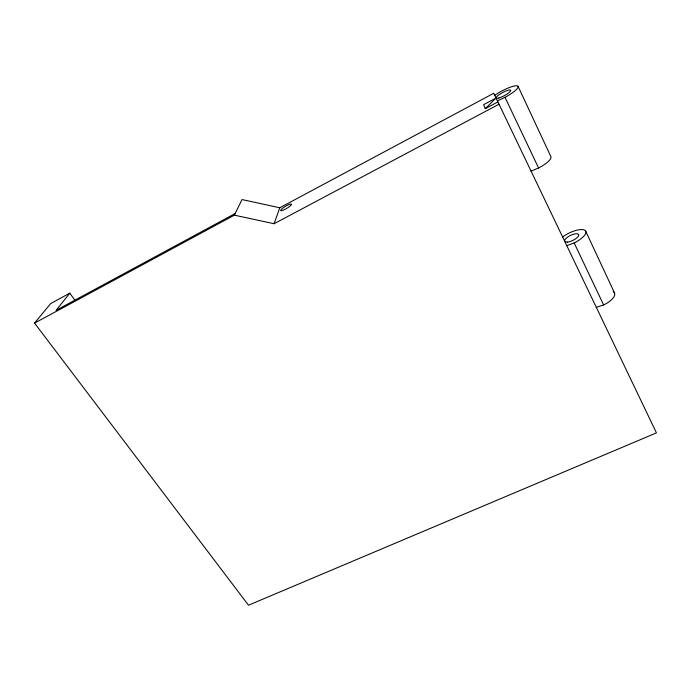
<?xml version="1.0" encoding="UTF-8"?>
<svg xmlns="http://www.w3.org/2000/svg" width="691" height="691" viewBox="0 0 691 691"><rect width="100%" height="100%" fill="white"/><g stroke="black" fill="none" stroke-linecap="round" stroke-linejoin="round"><path stroke-width="1.04" d="M34.55 323.112L234.379 215.16L274.085 223.729L279.795 207.766L493.771 93.25L656.45 432.868L248.501 605.212L34.55 323.112L50.668 303.574L69.774 293.183L74.861 300.153M234.379 215.16L241.988 199.561L279.795 207.766M69.774 293.183L56.057 310.363L235.173 213.528M485.281 108.642L496.06 98.036L483.657 104.661L485.281 108.642L497.917 101.914M274.085 223.729L499.014 104.203M494.756 95.315A16.584 3.541 -28.1 0 1 517.179 85.805A16.584 3.541 -28.1 0 1 505.026 97.319L497.399 100.834M518.051 86.306L550.857 156.555A16.066 4.561 -27 0 1 538.591 167.999L531.068 171.118M562.629 236.996A15.513 5.563 -25.7 0 1 584.595 230.138A15.513 5.563 -25.7 0 1 574.178 242.938L566.775 245.668M613.219 291.593A15.072 6.331 -24.6 0 1 603.623 304.938L596.324 307.357M505.026 97.319L538.591 167.999M574.178 242.938L603.623 304.938M585.657 231.105L614.472 292.82M291.542 204.605L290.194 205.978A6.539 1.382 -31.2 0 1 284.303 209.701A6.539 1.382 -31.2 0 1 280.598 210.453A6.383 1.356 -31.2 0 1 286.713 205.616A6.383 1.356 -31.2 0 1 291.542 204.605M498.833 98.001A8.292 1.771 -28.1 0 0 510.675 90.763A8.292 1.771 -28.1 0 0 500.655 93.674A8.292 1.771 -28.1 0 0 498.833 98.001M567.657 242.057A7.756 2.781 -25.7 0 0 578.738 235.268A7.756 2.781 -25.7 0 0 568.615 236.417A7.756 2.781 -25.7 0 0 567.657 242.057"/></g></svg>
